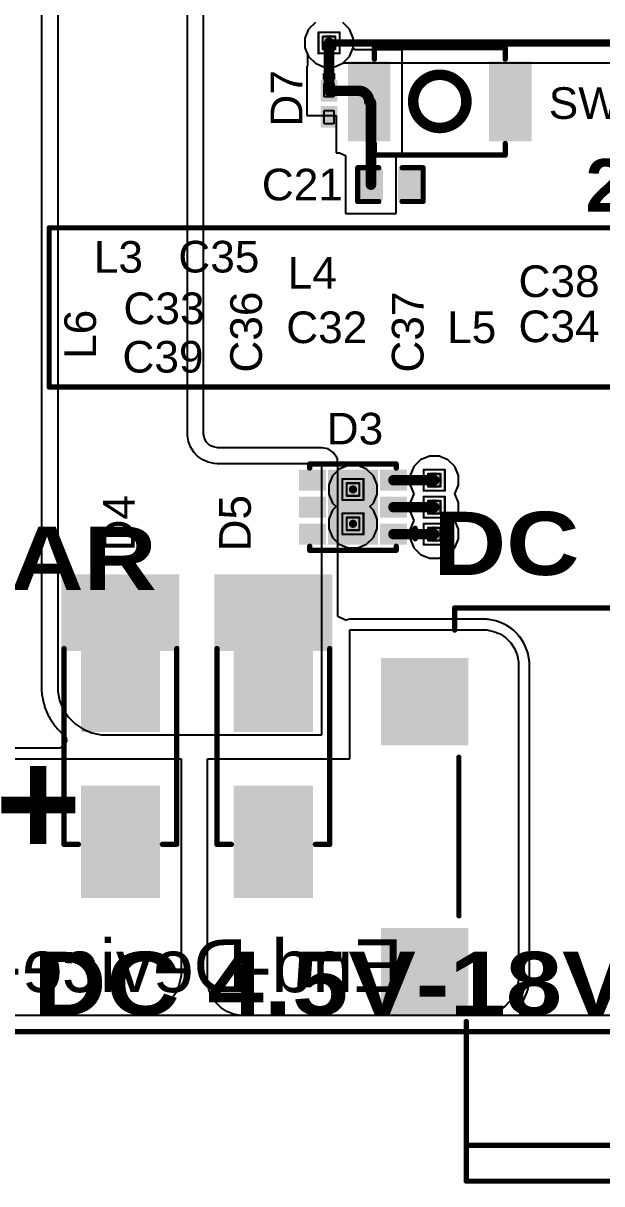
# Model space of a CAD drawing. Header units: inches. Extents: x -12 to 5357, y -8 to 5291.
# Drawn here: x 16.01 to 29.94, y -7.67 to 20.3 of the extents above; entities that cross this region are included whole.
import ezdxf

# ---------------------------------------------------------------- set-up
doc = ezdxf.new("R2010")
doc.units = ezdxf.units.IN
for name, color, linetype in [('Board Outline', 216, 'Continuous'), ('Bottom Layer', 5, 'Continuous'), ('Bottom Overlay', 54, 'Continuous'), ('Bottom Solder', 6, 'Continuous'), ('Drill Drawing', 1, 'Continuous'), ('Ground', 16, 'Continuous'), ('Pad Holes', 156, 'Continuous'), ('Power', 76, 'Continuous'), ('Top Layer', 1, 'Continuous'), ('Top Overlay', 2, 'Continuous'), ('Top Paste', 8, 'Continuous'), ('Top Solder', 216, 'Continuous'), ('Via Holes', 16, 'Continuous')]:
    doc.layers.add(name, color=color, linetype=linetype)
doc.styles.add('Arial', font='', dxfattribs={"height": 0.2})
doc.styles.add('Arial Black_Bold', font='', dxfattribs={"height": 0.2})
doc.styles.add('Arial_Bold', font='', dxfattribs={"height": 0.2})
doc.styles.get('Arial').set_extended_font_data('Arial')
doc.styles.get('Arial Black_Bold').set_extended_font_data('Arial Black', bold=True)
doc.styles.get('Arial_Bold').set_extended_font_data('Arial', bold=True)

# ---------------------------------------------------------------- blocks, each defined once
blk = doc.blocks.new('WSON_6_2_2__9')
at = {"layer": 'Top Layer'}
for points in [[(-1.2, 0.8), (-0.75, 0.8), (-0.75, 0.5), (-1.2, 0.5)], [(-0.5, 0.8), (0.5, 0.8), (0.5, -0.8), (-0.5, -0.8)], [(0.75, 0.8), (1.2, 0.8), (1.2, 0.5), (0.75, 0.5)], [(-1.2, 0.15), (-0.75, 0.15), (-0.75, -0.15), (-1.2, -0.15)], [(0.75, 0.15), (1.2, 0.15), (1.2, -0.15), (0.75, -0.15)], [(-1.2, -0.5), (-0.75, -0.5), (-0.75, -0.8), (-1.2, -0.8)], [(0.75, -0.5), (1.2, -0.5), (1.2, -0.8), (0.75, -0.8)]]:
    blk.add_hatch(color=1, dxfattribs=at).paths.add_polyline_path(points)
at = {"layer": 'Top Paste'}
for points in [[(-1.2, 0.8), (-0.75, 0.8), (-0.75, 0.5), (-1.2, 0.5)], [(-0.5, 0.8), (0.5, 0.8), (0.5, -0.8), (-0.5, -0.8)], [(0.75, 0.8), (1.2, 0.8), (1.2, 0.5), (0.75, 0.5)], [(-1.2, 0.15), (-0.75, 0.15), (-0.75, -0.15), (-1.2, -0.15)], [(0.75, 0.15), (1.2, 0.15), (1.2, -0.15), (0.75, -0.15)], [(-1.2, -0.5), (-0.75, -0.5), (-0.75, -0.8), (-1.2, -0.8)], [(0.75, -0.5), (1.2, -0.5), (1.2, -0.8), (0.75, -0.8)]]:
    blk.add_hatch(color=8, dxfattribs=at).paths.add_polyline_path(points)
at = {"layer": 'Top Solder'}
for points in [[(-1.302, 0.902), (-0.648, 0.902), (-0.648, 0.398), (-1.302, 0.398)], [(-0.602, 0.902), (0.602, 0.902), (0.602, -0.902), (-0.602, -0.902)], [(0.648, 0.902), (1.302, 0.902), (1.302, 0.398), (0.648, 0.398)], [(-1.302, 0.252), (-0.648, 0.252), (-0.648, -0.252), (-1.302, -0.252)], [(0.648, 0.252), (1.302, 0.252), (1.302, -0.252), (0.648, -0.252)], [(-1.302, -0.398), (-0.648, -0.398), (-0.648, -0.902), (-1.302, -0.902)], [(0.648, -0.398), (1.302, -0.398), (1.302, -0.902), (0.648, -0.902)]]:
    blk.add_hatch(color=216, dxfattribs=at).paths.add_polyline_path(points)
at = {"layer": 'Top Overlay', "const_width": 0.127}
for points in [[(1.041, 1.041), (-1.041, 1.041)], [(-1.041, 1.041), (-1.041, 0.941)], [(1.041, 1.041), (1.041, 0.941)], [(-1.499, 0.762), (-1.499, 0.508)], [(-1.372, 0.635), (-1.499, 0.762)], [(-1.372, 0.635), (-1.499, 0.508)], [(-1.041, -0.941), (-1.041, -1.041)], [(1.041, -1.041), (-1.041, -1.041)], [(1.041, -0.941), (1.041, -1.041)]]:
    blk.add_lwpolyline(points, dxfattribs=at)
at = {"layer": 'Top Overlay', "const_width": 0.0635}
for points in [[(-1.073, 1.041, 1), (-1.01, 1.041, 1)], [(-1.073, 1.041, 1), (-1.01, 1.041, 1)], [(-1.073, 0.941, 1), (-1.01, 0.941, 1)], [(1.01, 1.041, 1), (1.073, 1.041, 1)], [(1.01, 1.041, 1), (1.073, 1.041, 1)], [(1.01, 0.941, 1), (1.073, 0.941, 1)], [(-1.53, 0.762, 1), (-1.467, 0.762, 1)], [(-1.53, 0.762, 1), (-1.467, 0.762, 1)], [(-1.53, 0.508, 1), (-1.467, 0.508, 1)], [(-1.53, 0.508, 1), (-1.467, 0.508, 1)], [(-1.403, 0.635, 1), (-1.34, 0.635, 1)], [(-1.403, 0.635, 1), (-1.34, 0.635, 1)], [(-1.073, -0.941, 1), (-1.01, -0.941, 1)], [(-1.073, -1.041, 1), (-1.01, -1.041, 1)], [(-1.073, -1.041, 1), (-1.01, -1.041, 1)], [(1.01, -0.941, 1), (1.073, -0.941, 1)], [(1.01, -1.041, 1), (1.073, -1.041, 1)], [(1.01, -1.041, 1), (1.073, -1.041, 1)]]:
    blk.add_lwpolyline(points, format="xyb", close=True, dxfattribs=at)
blk = doc.blocks.new('B3U_1000P_23')
at = {"layer": 'Top Layer'}
for points in [[(-2.11, 0.86), (-1.29, 0.86), (-1.29, -0.86), (-2.11, -0.86)], [(1.29, 0.86), (2.11, 0.86), (2.11, -0.86), (1.29, -0.86)]]:
    blk.add_hatch(color=1, dxfattribs=at).paths.add_polyline_path(points)
at = {"layer": 'Top Paste'}
for points in [[(-2.11, 0.86), (-1.29, 0.86), (-1.29, -0.86), (-2.11, -0.86)], [(1.29, 0.86), (2.11, 0.86), (2.11, -0.86), (1.29, -0.86)]]:
    blk.add_hatch(color=8, dxfattribs=at).paths.add_polyline_path(points)
at = {"layer": 'Top Solder'}
for points in [[(-2.212, 0.962), (-1.188, 0.962), (-1.188, -0.962), (-2.212, -0.962)], [(1.188, 0.962), (2.212, 0.962), (2.212, -0.962), (1.188, -0.962)]]:
    blk.add_hatch(color=216, dxfattribs=at).paths.add_polyline_path(points)
at = {"layer": 'Top Overlay', "const_width": 0.127}
for points in [[(-1.575, 1.295), (1.575, 1.295)], [(-1.575, 1.016), (-1.575, 1.295)], [(1.575, 1.016), (1.575, 1.295)], [(-1.575, -1.295), (-1.575, -1.016)], [(1.575, -1.295), (1.575, -1.016)], [(-1.575, -1.295), (1.575, -1.295)]]:
    blk.add_lwpolyline(points, dxfattribs=at)
at = {"layer": 'Top Overlay'}
for points, const_width in [([(-1.607, 1.295, 1), (-1.543, 1.295, 1)], 0.0635), ([(-1.607, 1.295, 1), (-1.543, 1.295, 1)], 0.0635), ([(1.543, 1.295, 1), (1.607, 1.295, 1)], 0.0635), ([(1.543, 1.295, 1), (1.607, 1.295, 1)], 0.0635), ([(-1.607, 1.016, 1), (-1.543, 1.016, 1)], 0.0635), ([(1.543, 1.016, 1), (1.607, 1.016, 1)], 0.0635), ([(0.641, 0, 1), (-0.641, 0, 1)], 0.254), ([(-0.705, 0, 1), (-0.578, 0, 1)], 0.127), ([(0.578, 0, 1), (0.705, 0, 1)], 0.127), ([(-1.607, -1.016, 1), (-1.543, -1.016, 1)], 0.0635), ([(1.543, -1.016, 1), (1.607, -1.016, 1)], 0.0635), ([(-1.607, -1.295, 1), (-1.543, -1.295, 1)], 0.0635), ([(-1.607, -1.295, 1), (-1.543, -1.295, 1)], 0.0635), ([(1.543, -1.295, 1), (1.607, -1.295, 1)], 0.0635), ([(1.543, -1.295, 1), (1.607, -1.295, 1)], 0.0635)]:
    blk.add_lwpolyline(points, format="xyb", close=True, dxfattribs=dict(at, const_width=const_width))
blk = doc.blocks.new('DC_050_B200_71')
at = {"layer": 'Bottom Solder'}
h = blk.add_hatch(color=6, dxfattribs=at)
edge = h.paths.add_edge_path()
edge.add_arc((-3.25, 0), 0.05, 0, 360)
h = blk.add_hatch(color=6, dxfattribs=at)
edge = h.paths.add_edge_path()
edge.add_arc((1.25, 0), 0.05, 0, 360)
at = {"layer": 'Pad Holes'}
h = blk.add_hatch(color=7, dxfattribs=at)
edge = h.paths.add_edge_path()
edge.add_arc((1.25, 0), 0.9, 0, 360)
h = blk.add_hatch(color=7, dxfattribs=at)
edge = h.paths.add_edge_path()
edge.add_arc((-3.25, 0), 0.8, 0, 360)
at = {"layer": 'Top Layer'}
for points in [[(-4.25, 6.5), (-2.25, 6.5), (-2.25, 4.5), (-4.25, 4.5)], [(2.25, 6.5), (4.25, 6.5), (4.25, 4.5), (2.25, 4.5)], [(-4.25, -4.5), (-2.25, -4.5), (-2.25, -6.5), (-4.25, -6.5)], [(1.95, -4.5), (3.95, -4.5), (3.95, -6.5), (1.95, -6.5)]]:
    blk.add_hatch(color=1, dxfattribs=at).paths.add_polyline_path(points)
at = {"layer": 'Top Paste'}
for points in [[(-4.25, 6.5), (-2.25, 6.5), (-2.25, 4.5), (-4.25, 4.5)], [(2.25, 6.5), (4.25, 6.5), (4.25, 4.5), (2.25, 4.5)], [(-4.25, -4.5), (-2.25, -4.5), (-2.25, -6.5), (-4.25, -6.5)], [(1.95, -4.5), (3.95, -4.5), (3.95, -6.5), (1.95, -6.5)]]:
    blk.add_hatch(color=8, dxfattribs=at).paths.add_polyline_path(points)
at = {"layer": 'Top Solder'}
for points in [[(-4.3, 6.55), (-2.2, 6.55), (-2.2, 4.45), (-4.3, 4.45)], [(2.2, 6.55), (4.3, 6.55), (4.3, 4.45), (2.2, 4.45)], [(-4.3, -4.45), (-2.2, -4.45), (-2.2, -6.55), (-4.3, -6.55)], [(1.9, -4.45), (4, -4.45), (4, -6.55), (1.9, -6.55)]]:
    blk.add_hatch(color=216, dxfattribs=at).paths.add_polyline_path(points)
h = blk.add_hatch(color=216, dxfattribs=at)
edge = h.paths.add_edge_path()
edge.add_arc((-3.25, 0), 0.05, 0, 360)
h = blk.add_hatch(color=216, dxfattribs=at)
edge = h.paths.add_edge_path()
edge.add_arc((1.25, 0), 0.05, 0, 360)
at = {"layer": 'Top Overlay', "const_width": 0.127}
for points in [[(4.975, 4.778), (5.509, 4.778)], [(5.509, 4.778), (5.509, -0.835)], [(-8.303, 4.5), (-4.456, 4.5)], [(-8.303, 4.5), (-8.303, -4.5)], [(-7.442, 4.496), (-7.442, -4.496)], [(-1.909, 4.678), (0, 4.678)], [(0, 4.678), (1.909, 4.678)], [(6.455, -0.835), (5.509, -0.835)], [(6.455, -0.835), (6.455, -4.5)], [(-8.303, -4.5), (-4.456, -4.5)], [(-1.909, -4.5), (0, -4.5)], [(1.909, -4.5), (0, -4.5)], [(4.931, -4.5), (6.455, -4.5)]]:
    blk.add_lwpolyline(points, dxfattribs=at)
at = {"layer": 'Top Overlay', "const_width": 0.0635}
for points in [[(4.944, 4.778, 1), (5.007, 4.778, 1)], [(5.477, 4.778, 1), (5.541, 4.778, 1)], [(5.477, 4.778, 1), (5.541, 4.778, 1)], [(-8.335, 4.5, 1), (-8.272, 4.5, 1)], [(-8.335, 4.5, 1), (-8.272, 4.5, 1)], [(-7.474, 4.496, 1), (-7.41, 4.496, 1)], [(-4.488, 4.5, 1), (-4.424, 4.5, 1)], [(-1.941, 4.678, 1), (-1.877, 4.678, 1)], [(-0.032, 4.678, 1), (0.032, 4.678, 1)], [(-0.032, 4.678, 1), (0.032, 4.678, 1)], [(1.877, 4.678, 1), (1.941, 4.678, 1)], [(5.477, -0.835, 1), (5.541, -0.835, 1)], [(5.477, -0.835, 1), (5.541, -0.835, 1)], [(6.423, -0.835, 1), (6.486, -0.835, 1)], [(6.423, -0.835, 1), (6.486, -0.835, 1)], [(-8.335, -4.5, 1), (-8.272, -4.5, 1)], [(-8.335, -4.5, 1), (-8.272, -4.5, 1)], [(-7.474, -4.496, 1), (-7.41, -4.496, 1)], [(-4.488, -4.5, 1), (-4.424, -4.5, 1)], [(-1.941, -4.5, 1), (-1.877, -4.5, 1)], [(-0.032, -4.5, 1), (0.032, -4.5, 1)], [(-0.032, -4.5, 1), (0.032, -4.5, 1)], [(1.877, -4.5, 1), (1.941, -4.5, 1)], [(4.899, -4.5, 1), (4.962, -4.5, 1)], [(6.423, -4.5, 1), (6.486, -4.5, 1)], [(6.423, -4.5, 1), (6.486, -4.5, 1)]]:
    blk.add_lwpolyline(points, format="xyb", close=True, dxfattribs=at)
blk = doc.blocks.new('D_____0201_77')
at = {"layer": 'Top Layer'}
for points in [[(-0.525, 0.15), (-0.1, 0.15), (-0.1, -0.15), (-0.525, -0.15)], [(0.1, 0.15), (0.525, 0.15), (0.525, -0.15), (0.1, -0.15)]]:
    blk.add_hatch(color=1, dxfattribs=at).paths.add_polyline_path(points)
at = {"layer": 'Top Overlay'}
blk.add_hatch(color=2, dxfattribs=at).paths.add_polyline_path([(-0.737, -0.15), (-0.585, -0.15), (-0.585, 0.15), (-0.737, 0.15)])
at = {"layer": 'Top Solder'}
for points in [[(-0.575, 0.2), (-0.05, 0.2), (-0.05, -0.2), (-0.575, -0.2)], [(0.05, 0.2), (0.575, 0.2), (0.575, -0.2), (0.05, -0.2)]]:
    blk.add_hatch(color=216, dxfattribs=at).paths.add_polyline_path(points)
at = {"layer": 'Top Paste'}
for p, q in [((-0.485, -0.113), (-0.485, 0.112)), ((-0.485, 0.112), (-0.165, 0.112)), ((-0.165, 0.112), (-0.165, -0.113)), ((0.165, -0.113), (0.165, 0.112)), ((0.165, 0.112), (0.485, 0.112)), ((0.485, 0.112), (0.485, -0.113)), ((-0.165, -0.113), (-0.485, -0.113)), ((0.485, -0.113), (0.165, -0.113))]:
    blk.add_line(p, q, dxfattribs=at)
blk = doc.blocks.new('SMA_79')
at = {"layer": 'Top Layer'}
for points in [[(-3.25, 0.85), (-0.75, 0.85), (-0.75, -0.85), (-3.25, -0.85)], [(0.75, 0.85), (3.25, 0.85), (3.25, -0.85), (0.75, -0.85)]]:
    blk.add_hatch(color=1, dxfattribs=at).paths.add_polyline_path(points)
at = {"layer": 'Top Overlay'}
for points in [[(-4.445, -1.422), (-3.278, -1.422), (-3.278, 1.422), (-4.445, 1.422)], [(-3.3, 0.924), (-2.596, 0.924), (-2.596, 1.422), (-3.3, 1.422)], [(-3.3, -1.422), (-2.596, -1.422), (-2.596, -0.924), (-3.3, -0.924)]]:
    blk.add_hatch(color=2, dxfattribs=at).paths.add_polyline_path(points)
at = {"layer": 'Top Paste'}
for points in [[(-3.25, 0.85), (-0.75, 0.85), (-0.75, -0.85), (-3.25, -0.85)], [(0.75, 0.85), (3.25, 0.85), (3.25, -0.85), (0.75, -0.85)]]:
    blk.add_hatch(color=8, dxfattribs=at).paths.add_polyline_path(points)
at = {"layer": 'Top Solder'}
for points in [[(-3.352, 0.952), (-0.648, 0.952), (-0.648, -0.952), (-3.352, -0.952)], [(0.648, 0.952), (3.352, 0.952), (3.352, -0.952), (0.648, -0.952)]]:
    blk.add_hatch(color=216, dxfattribs=at).paths.add_polyline_path(points)
at = {"layer": 'Top Overlay', "const_width": 0.127}
for points in [[(2.061, 1.358), (-2.658, 1.358)], [(2.061, 1.012), (2.061, 1.358)], [(2.061, -1.358), (2.061, -1.012)], [(2.061, -1.358), (-2.658, -1.358)]]:
    blk.add_lwpolyline(points, dxfattribs=at)
at = {"layer": 'Top Overlay', "const_width": 0.0635}
for points in [[(-2.69, 1.358, 1), (-2.626, 1.358, 1)], [(2.029, 1.358, 1), (2.093, 1.358, 1)], [(2.029, 1.358, 1), (2.093, 1.358, 1)], [(2.029, 1.012, 1), (2.093, 1.012, 1)], [(2.029, -1.012, 1), (2.093, -1.012, 1)], [(-2.69, -1.358, 1), (-2.626, -1.358, 1)], [(2.029, -1.358, 1), (2.093, -1.358, 1)], [(2.029, -1.358, 1), (2.093, -1.358, 1)]]:
    blk.add_lwpolyline(points, format="xyb", close=True, dxfattribs=at)
blk = doc.blocks.new('SMA_80')
at = {"layer": 'Top Layer'}
for points in [[(-3.25, 0.85), (-0.75, 0.85), (-0.75, -0.85), (-3.25, -0.85)], [(0.75, 0.85), (3.25, 0.85), (3.25, -0.85), (0.75, -0.85)]]:
    blk.add_hatch(color=1, dxfattribs=at).paths.add_polyline_path(points)
at = {"layer": 'Top Overlay'}
for points in [[(-4.445, -1.422), (-3.278, -1.422), (-3.278, 1.422), (-4.445, 1.422)], [(-3.3, 0.924), (-2.596, 0.924), (-2.596, 1.422), (-3.3, 1.422)], [(-3.3, -1.422), (-2.596, -1.422), (-2.596, -0.924), (-3.3, -0.924)]]:
    blk.add_hatch(color=2, dxfattribs=at).paths.add_polyline_path(points)
at = {"layer": 'Top Paste'}
for points in [[(-3.25, 0.85), (-0.75, 0.85), (-0.75, -0.85), (-3.25, -0.85)], [(0.75, 0.85), (3.25, 0.85), (3.25, -0.85), (0.75, -0.85)]]:
    blk.add_hatch(color=8, dxfattribs=at).paths.add_polyline_path(points)
at = {"layer": 'Top Solder'}
for points in [[(-3.352, 0.952), (-0.648, 0.952), (-0.648, -0.952), (-3.352, -0.952)], [(0.648, 0.952), (3.352, 0.952), (3.352, -0.952), (0.648, -0.952)]]:
    blk.add_hatch(color=216, dxfattribs=at).paths.add_polyline_path(points)
at = {"layer": 'Top Overlay', "const_width": 0.127}
for points in [[(2.061, 1.358), (-2.658, 1.358)], [(2.061, 1.012), (2.061, 1.358)], [(2.061, -1.358), (2.061, -1.012)], [(2.061, -1.358), (-2.658, -1.358)]]:
    blk.add_lwpolyline(points, dxfattribs=at)
at = {"layer": 'Top Overlay', "const_width": 0.0635}
for points in [[(-2.69, 1.358, 1), (-2.626, 1.358, 1)], [(2.029, 1.358, 1), (2.093, 1.358, 1)], [(2.029, 1.358, 1), (2.093, 1.358, 1)], [(2.029, 1.012, 1), (2.093, 1.012, 1)], [(2.029, -1.012, 1), (2.093, -1.012, 1)], [(-2.69, -1.358, 1), (-2.626, -1.358, 1)], [(2.029, -1.358, 1), (2.093, -1.358, 1)], [(2.029, -1.358, 1), (2.093, -1.358, 1)]]:
    blk.add_lwpolyline(points, format="xyb", close=True, dxfattribs=at)
blk = doc.blocks.new('C___0402_107')
at = {"layer": 'Top Layer'}
for points in [[(-0.699, -0.317), (-0.699, 0.318), (-0.241, 0.318), (-0.241, -0.317)], [(0.241, -0.317), (0.241, 0.318), (0.698, 0.318), (0.698, -0.317)]]:
    blk.add_hatch(color=1, dxfattribs=at).paths.add_polyline_path(points)
at = {"layer": 'Top Paste'}
for points in [[(-0.699, -0.317), (-0.699, 0.318), (-0.241, 0.318), (-0.241, -0.317)], [(0.241, -0.317), (0.241, 0.318), (0.698, 0.318), (0.698, -0.317)]]:
    blk.add_hatch(color=8, dxfattribs=at).paths.add_polyline_path(points)
at = {"layer": 'Top Solder'}
for points in [[(-0.759, -0.377), (-0.759, 0.378), (-0.181, 0.378), (-0.181, -0.377)], [(0.181, -0.377), (0.181, 0.378), (0.758, 0.378), (0.758, -0.377)]]:
    blk.add_hatch(color=216, dxfattribs=at).paths.add_polyline_path(points)
at = {"layer": 'Top Overlay', "const_width": 0.127}
for points in [[(-0.279, 0.406), (-0.787, 0.406)], [(-0.787, -0.406), (-0.787, 0.406)], [(0.787, 0.406), (0.279, 0.406)], [(0.787, 0.406), (0.787, -0.406)], [(-0.279, -0.406), (-0.787, -0.406)], [(0.787, -0.406), (0.279, -0.406)]]:
    blk.add_lwpolyline(points, dxfattribs=at)
at = {"layer": 'Top Overlay', "const_width": 0.0635}
for points in [[(-0.819, 0.406, 1), (-0.756, 0.406, 1)], [(-0.819, 0.406, 1), (-0.756, 0.406, 1)], [(-0.311, 0.406, 1), (-0.248, 0.406, 1)], [(0.248, 0.406, 1), (0.311, 0.406, 1)], [(0.756, 0.406, 1), (0.819, 0.406, 1)], [(0.756, 0.406, 1), (0.819, 0.406, 1)], [(-0.819, -0.406, 1), (-0.756, -0.406, 1)], [(-0.819, -0.406, 1), (-0.756, -0.406, 1)], [(-0.311, -0.406, 1), (-0.248, -0.406, 1)], [(0.248, -0.406, 1), (0.311, -0.406, 1)], [(0.756, -0.406, 1), (0.819, -0.406, 1)], [(0.756, -0.406, 1), (0.819, -0.406, 1)]]:
    blk.add_lwpolyline(points, format="xyb", close=True, dxfattribs=at)

msp = doc.modelspace()

# ---------------------------------------------------------------- hatches: boundary and pattern name
at = {"layer": 'Bottom Layer'}
h = msp.add_hatch(color=5, dxfattribs=at)
edge = h.paths.add_edge_path()
edge.add_arc((23.375, 19.823), 0.2, 0, 360)
h = msp.add_hatch(color=5, dxfattribs=at)
edge = h.paths.add_edge_path()
edge.add_arc((23.952, 9.063), 0.2, 0, 360)
h = msp.add_hatch(color=5, dxfattribs=at)
edge = h.paths.add_edge_path()
edge.add_arc((25.908, 9.286), 0.2, 0, 360)
h = msp.add_hatch(color=5, dxfattribs=at)
edge = h.paths.add_edge_path()
edge.add_arc((25.908, 8.636), 0.2, 0, 360)
h = msp.add_hatch(color=5, dxfattribs=at)
edge = h.paths.add_edge_path()
edge.add_arc((23.952, 8.235), 0.2, 0, 360)
h = msp.add_hatch(color=5, dxfattribs=at)
edge = h.paths.add_edge_path()
edge.add_arc((25.908, 7.986), 0.2, 0, 360)
at = {"layer": 'Ground'}
h = msp.add_hatch(color=16, dxfattribs=at)
edge = h.paths.add_edge_path()
edge.add_arc((23.375, 19.823), 0.2, 0, 360)
h = msp.add_hatch(color=16, dxfattribs=at)
edge = h.paths.add_edge_path()
edge.add_arc((23.952, 9.063), 0.2, 0, 360)
h = msp.add_hatch(color=16, dxfattribs=at)
edge = h.paths.add_edge_path()
edge.add_arc((25.908, 9.286), 0.2, 0, 360)
h = msp.add_hatch(color=16, dxfattribs=at)
edge = h.paths.add_edge_path()
edge.add_arc((25.908, 8.636), 0.2, 0, 360)
h = msp.add_hatch(color=16, dxfattribs=at)
edge = h.paths.add_edge_path()
edge.add_arc((23.952, 8.235), 0.2, 0, 360)
h = msp.add_hatch(color=16, dxfattribs=at)
edge = h.paths.add_edge_path()
edge.add_arc((25.908, 7.986), 0.2, 0, 360)
at = {"layer": 'Power'}
h = msp.add_hatch(color=76, dxfattribs=at)
edge = h.paths.add_edge_path()
edge.add_arc((23.375, 19.823), 0.2, 0, 360)
h = msp.add_hatch(color=76, dxfattribs=at)
edge = h.paths.add_edge_path()
edge.add_arc((23.952, 9.063), 0.2, 0, 360)
h = msp.add_hatch(color=76, dxfattribs=at)
edge = h.paths.add_edge_path()
edge.add_arc((25.908, 9.286), 0.2, 0, 360)
h = msp.add_hatch(color=76, dxfattribs=at)
edge = h.paths.add_edge_path()
edge.add_arc((25.908, 8.636), 0.2, 0, 360)
h = msp.add_hatch(color=76, dxfattribs=at)
edge = h.paths.add_edge_path()
edge.add_arc((23.952, 8.235), 0.2, 0, 360)
h = msp.add_hatch(color=76, dxfattribs=at)
edge = h.paths.add_edge_path()
edge.add_arc((25.908, 7.986), 0.2, 0, 360)
at = {"layer": 'Top Layer'}
h = msp.add_hatch(color=1, dxfattribs=at)
edge = h.paths.add_edge_path()
edge.add_arc((23.375, 19.823), 0.2, 0, 360)
h = msp.add_hatch(color=1, dxfattribs=at)
edge = h.paths.add_edge_path()
edge.add_arc((23.952, 9.063), 0.2, 0, 360)
h = msp.add_hatch(color=1, dxfattribs=at)
edge = h.paths.add_edge_path()
edge.add_arc((25.908, 9.286), 0.2, 0, 360)
h = msp.add_hatch(color=1, dxfattribs=at)
edge = h.paths.add_edge_path()
edge.add_arc((25.908, 8.636), 0.2, 0, 360)
h = msp.add_hatch(color=1, dxfattribs=at)
edge = h.paths.add_edge_path()
edge.add_arc((23.952, 8.235), 0.2, 0, 360)
h = msp.add_hatch(color=1, dxfattribs=at)
edge = h.paths.add_edge_path()
edge.add_arc((25.908, 7.986), 0.2, 0, 360)
at = {"layer": 'Via Holes'}
h = msp.add_hatch(color=7, dxfattribs=at)
edge = h.paths.add_edge_path()
edge.add_arc((23.375, 19.823), 0.1, 0, 360)
h = msp.add_hatch(color=7, dxfattribs=at)
edge = h.paths.add_edge_path()
edge.add_arc((25.908, 9.286), 0.1, 0, 360)
h = msp.add_hatch(color=7, dxfattribs=at)
edge = h.paths.add_edge_path()
edge.add_arc((23.952, 9.063), 0.1, 0, 360)
h = msp.add_hatch(color=7, dxfattribs=at)
edge = h.paths.add_edge_path()
edge.add_arc((25.908, 8.636), 0.1, 0, 360)
h = msp.add_hatch(color=7, dxfattribs=at)
edge = h.paths.add_edge_path()
edge.add_arc((23.952, 8.235), 0.1, 0, 360)
h = msp.add_hatch(color=7, dxfattribs=at)
edge = h.paths.add_edge_path()
edge.add_arc((25.908, 7.986), 0.1, 0, 360)

# ---------------------------------------------------------------- linework, layer by layer
at = {"layer": 'Board Outline', "const_width": 0.127}
msp.add_lwpolyline([(-1.46, -4), (43.46, -4)], dxfattribs=at)
at = {"layer": 'Bottom Layer'}
for p, q in [((22.882, 20.152), (22.794, 19.939)), ((23.046, 20.316), (22.882, 20.152)), ((22.794, 19.939), (22.794, 19.708)), ((22.794, 19.708), (22.882, 19.494)), ((22.882, 19.494), (23.046, 19.331)), ((23.046, 19.331), (23.259, 19.242)), ((23.491, 19.242), (23.704, 19.331)), ((23.704, 19.331), (23.718, 19.344)), ((23.718, 19.344), (31.49, 19.344)), ((23.259, 19.242), (23.491, 19.242)), ((30.552, -3.611), (-1.672, -3.611))]:
    msp.add_line(p, q, dxfattribs=at)
at = {"layer": 'Bottom Layer', "const_width": 0.178}
msp.add_lwpolyline([(23.375, 19.823), (31.49, 19.823)], dxfattribs=at)
at = {"layer": 'Bottom Layer', "const_width": 0.0889}
msp.add_lwpolyline([(23.331, 19.823, 1), (23.419, 19.823, 1)], format="xyb", close=True, dxfattribs=at)
at = {"layer": 'Drill Drawing', "const_width": 0.0508}
for points in [[(23.121, 20.077), (23.629, 20.077)], [(23.121, 19.569), (23.121, 20.077)], [(23.223, 19.976), (23.527, 19.976)], [(23.223, 19.671), (23.223, 19.976)], [(23.527, 19.671), (23.527, 19.976)], [(23.629, 19.569), (23.629, 20.077)], [(23.121, 19.569), (23.629, 19.569)], [(23.223, 19.671), (23.527, 19.671)], [(25.654, 9.54), (26.162, 9.54)], [(25.654, 9.032), (25.654, 9.54)], [(26.162, 9.032), (26.162, 9.54)], [(23.698, 9.317), (24.206, 9.317)], [(23.698, 8.809), (23.698, 9.317)], [(23.8, 9.215), (24.105, 9.215)], [(23.8, 8.91), (23.8, 9.215)], [(24.105, 8.91), (24.105, 9.215)], [(24.206, 8.809), (24.206, 9.317)], [(25.756, 9.438), (26.06, 9.438)], [(25.756, 9.134), (25.756, 9.438)], [(26.06, 9.134), (26.06, 9.438)], [(25.654, 9.032), (26.162, 9.032)], [(25.756, 9.134), (26.06, 9.134)], [(23.698, 8.809), (24.206, 8.809)], [(23.8, 8.91), (24.105, 8.91)], [(25.654, 8.89), (26.162, 8.89)], [(25.654, 8.382), (25.654, 8.89)], [(25.756, 8.788), (26.06, 8.788)], [(25.756, 8.484), (25.756, 8.788)], [(26.06, 8.484), (26.06, 8.788)], [(26.162, 8.382), (26.162, 8.89)], [(23.698, 8.489), (24.206, 8.489)], [(23.698, 7.981), (23.698, 8.489)], [(23.8, 8.387), (24.105, 8.387)], [(23.8, 8.082), (23.8, 8.387)], [(24.105, 8.082), (24.105, 8.387)], [(24.206, 7.981), (24.206, 8.489)], [(25.654, 8.382), (26.162, 8.382)], [(25.756, 8.484), (26.06, 8.484)], [(25.654, 8.24), (26.162, 8.24)], [(25.654, 7.732), (25.654, 8.24)], [(25.756, 8.138), (26.06, 8.138)], [(25.756, 7.834), (25.756, 8.138)], [(26.06, 7.834), (26.06, 8.138)], [(26.162, 7.732), (26.162, 8.24)], [(23.698, 7.981), (24.206, 7.981)], [(23.8, 8.082), (24.105, 8.082)], [(25.756, 7.834), (26.06, 7.834)], [(25.654, 7.732), (26.162, 7.732)]]:
    msp.add_lwpolyline(points, dxfattribs=at)
at = {"layer": 'Drill Drawing', "const_width": 0.0254}
for points in [[(23.108, 20.077, 1), (23.134, 20.077, 1)], [(23.108, 20.077, 1), (23.134, 20.077, 1)], [(23.21, 19.976, 1), (23.235, 19.976, 1)], [(23.21, 19.976, 1), (23.235, 19.976, 1)], [(23.515, 19.976, 1), (23.54, 19.976, 1)], [(23.515, 19.976, 1), (23.54, 19.976, 1)], [(23.616, 20.077, 1), (23.642, 20.077, 1)], [(23.616, 20.077, 1), (23.642, 20.077, 1)], [(23.108, 19.569, 1), (23.134, 19.569, 1)], [(23.108, 19.569, 1), (23.134, 19.569, 1)], [(23.21, 19.671, 1), (23.235, 19.671, 1)], [(23.21, 19.671, 1), (23.235, 19.671, 1)], [(23.515, 19.671, 1), (23.54, 19.671, 1)], [(23.515, 19.671, 1), (23.54, 19.671, 1)], [(23.616, 19.569, 1), (23.642, 19.569, 1)], [(23.616, 19.569, 1), (23.642, 19.569, 1)], [(25.641, 9.54, 1), (25.667, 9.54, 1)], [(25.641, 9.54, 1), (25.667, 9.54, 1)], [(26.149, 9.54, 1), (26.175, 9.54, 1)], [(26.149, 9.54, 1), (26.175, 9.54, 1)], [(23.686, 9.317, 1), (23.711, 9.317, 1)], [(23.686, 9.317, 1), (23.711, 9.317, 1)], [(23.787, 9.215, 1), (23.812, 9.215, 1)], [(23.787, 9.215, 1), (23.812, 9.215, 1)], [(24.092, 9.215, 1), (24.117, 9.215, 1)], [(24.092, 9.215, 1), (24.117, 9.215, 1)], [(24.194, 9.317, 1), (24.219, 9.317, 1)], [(24.194, 9.317, 1), (24.219, 9.317, 1)], [(25.743, 9.438, 1), (25.768, 9.438, 1)], [(25.743, 9.438, 1), (25.768, 9.438, 1)], [(26.048, 9.438, 1), (26.073, 9.438, 1)], [(26.048, 9.438, 1), (26.073, 9.438, 1)], [(25.641, 9.032, 1), (25.667, 9.032, 1)], [(25.641, 9.032, 1), (25.667, 9.032, 1)], [(25.743, 9.134, 1), (25.768, 9.134, 1)], [(25.743, 9.134, 1), (25.768, 9.134, 1)], [(26.048, 9.134, 1), (26.073, 9.134, 1)], [(26.048, 9.134, 1), (26.073, 9.134, 1)], [(26.149, 9.032, 1), (26.175, 9.032, 1)], [(26.149, 9.032, 1), (26.175, 9.032, 1)], [(23.686, 8.809, 1), (23.711, 8.809, 1)], [(23.686, 8.809, 1), (23.711, 8.809, 1)], [(23.787, 8.91, 1), (23.812, 8.91, 1)], [(23.787, 8.91, 1), (23.812, 8.91, 1)], [(24.092, 8.91, 1), (24.117, 8.91, 1)], [(24.092, 8.91, 1), (24.117, 8.91, 1)], [(24.194, 8.809, 1), (24.219, 8.809, 1)], [(24.194, 8.809, 1), (24.219, 8.809, 1)], [(25.641, 8.89, 1), (25.667, 8.89, 1)], [(25.641, 8.89, 1), (25.667, 8.89, 1)], [(25.743, 8.788, 1), (25.768, 8.788, 1)], [(25.743, 8.788, 1), (25.768, 8.788, 1)], [(26.048, 8.788, 1), (26.073, 8.788, 1)], [(26.048, 8.788, 1), (26.073, 8.788, 1)], [(26.149, 8.89, 1), (26.175, 8.89, 1)], [(26.149, 8.89, 1), (26.175, 8.89, 1)], [(23.686, 8.489, 1), (23.711, 8.489, 1)], [(23.686, 8.489, 1), (23.711, 8.489, 1)], [(23.787, 8.387, 1), (23.812, 8.387, 1)], [(23.787, 8.387, 1), (23.812, 8.387, 1)], [(24.092, 8.387, 1), (24.117, 8.387, 1)], [(24.092, 8.387, 1), (24.117, 8.387, 1)], [(24.194, 8.489, 1), (24.219, 8.489, 1)], [(24.194, 8.489, 1), (24.219, 8.489, 1)], [(25.641, 8.382, 1), (25.667, 8.382, 1)], [(25.641, 8.382, 1), (25.667, 8.382, 1)], [(25.743, 8.484, 1), (25.768, 8.484, 1)], [(25.743, 8.484, 1), (25.768, 8.484, 1)], [(26.048, 8.484, 1), (26.073, 8.484, 1)], [(26.048, 8.484, 1), (26.073, 8.484, 1)], [(26.149, 8.382, 1), (26.175, 8.382, 1)], [(26.149, 8.382, 1), (26.175, 8.382, 1)], [(25.641, 8.24, 1), (25.667, 8.24, 1)], [(25.641, 8.24, 1), (25.667, 8.24, 1)], [(25.743, 8.138, 1), (25.768, 8.138, 1)], [(25.743, 8.138, 1), (25.768, 8.138, 1)], [(26.048, 8.138, 1), (26.073, 8.138, 1)], [(26.048, 8.138, 1), (26.073, 8.138, 1)], [(26.149, 8.24, 1), (26.175, 8.24, 1)], [(26.149, 8.24, 1), (26.175, 8.24, 1)], [(23.686, 7.981, 1), (23.711, 7.981, 1)], [(23.686, 7.981, 1), (23.711, 7.981, 1)], [(23.787, 8.082, 1), (23.812, 8.082, 1)], [(23.787, 8.082, 1), (23.812, 8.082, 1)], [(24.092, 8.082, 1), (24.117, 8.082, 1)], [(24.092, 8.082, 1), (24.117, 8.082, 1)], [(24.194, 7.981, 1), (24.219, 7.981, 1)], [(24.194, 7.981, 1), (24.219, 7.981, 1)], [(25.743, 7.834, 1), (25.768, 7.834, 1)], [(25.743, 7.834, 1), (25.768, 7.834, 1)], [(26.048, 7.834, 1), (26.073, 7.834, 1)], [(26.048, 7.834, 1), (26.073, 7.834, 1)], [(25.641, 7.732, 1), (25.667, 7.732, 1)], [(25.641, 7.732, 1), (25.667, 7.732, 1)], [(26.149, 7.732, 1), (26.175, 7.732, 1)], [(26.149, 7.732, 1), (26.175, 7.732, 1)]]:
    msp.add_lwpolyline(points, format="xyb", close=True, dxfattribs=at)
at = {"layer": 'Ground'}
for p, q in [((22.882, 20.152), (22.794, 19.939)), ((23.046, 20.316), (22.882, 20.152)), ((23.868, 20.152), (23.704, 20.316)), ((23.956, 19.939), (23.868, 20.152)), ((22.794, 19.939), (22.794, 19.708)), ((23.956, 19.708), (23.956, 19.939)), ((22.794, 19.708), (22.882, 19.494)), ((23.868, 19.494), (23.956, 19.708)), ((22.882, 19.494), (23.046, 19.331)), ((23.046, 19.331), (23.259, 19.242)), ((23.491, 19.242), (23.704, 19.331)), ((23.704, 19.331), (23.868, 19.494)), ((23.259, 19.242), (23.491, 19.242)), ((30.552, -3.611), (-1.672, -3.611))]:
    msp.add_line(p, q, dxfattribs=at)
at = {"layer": 'Power'}
for p, q in [((22.882, 20.152), (22.794, 19.939)), ((23.046, 20.316), (22.882, 20.152)), ((23.868, 20.152), (23.704, 20.316)), ((23.956, 19.939), (23.868, 20.152)), ((22.794, 19.939), (22.794, 19.708)), ((23.956, 19.708), (23.956, 19.939)), ((22.794, 19.708), (22.882, 19.494)), ((23.868, 19.494), (23.956, 19.708)), ((22.882, 19.494), (23.046, 19.331)), ((23.046, 19.331), (23.259, 19.242)), ((23.491, 19.242), (23.704, 19.331)), ((23.704, 19.331), (23.868, 19.494)), ((23.259, 19.242), (23.491, 19.242)), ((25.792, 9.867), (25.579, 9.779)), ((26.024, 9.867), (25.792, 9.867)), ((26.237, 9.779), (26.024, 9.867)), ((23.623, 9.555), (23.46, 9.392)), ((23.837, 9.644), (23.623, 9.555)), ((24.068, 9.644), (23.837, 9.644)), ((24.281, 9.555), (24.068, 9.644)), ((24.445, 9.392), (24.281, 9.555)), ((25.415, 9.615), (25.327, 9.402)), ((25.579, 9.779), (25.415, 9.615)), ((26.401, 9.615), (26.237, 9.779)), ((26.489, 9.402), (26.401, 9.615)), ((23.46, 9.392), (23.371, 9.178)), ((24.533, 9.178), (24.445, 9.392)), ((25.327, 9.402), (25.327, 9.17)), ((26.489, 9.17), (26.489, 9.402)), ((23.371, 9.178), (23.371, 8.947)), ((24.533, 8.947), (24.533, 9.178)), ((25.327, 9.17), (25.414, 8.961)), ((25.414, 8.961), (25.327, 8.752)), ((26.402, 8.961), (26.489, 9.17)), ((26.489, 8.752), (26.402, 8.961)), ((23.371, 8.947), (23.46, 8.733)), ((23.46, 8.733), (23.544, 8.649)), ((24.36, 8.649), (24.445, 8.733)), ((24.445, 8.733), (24.533, 8.947)), ((25.327, 8.752), (25.327, 8.52)), ((26.489, 8.52), (26.489, 8.752)), ((23.46, 8.564), (23.371, 8.35)), ((23.544, 8.649), (23.46, 8.564)), ((24.445, 8.564), (24.36, 8.649)), ((24.533, 8.35), (24.445, 8.564)), ((25.327, 8.52), (25.414, 8.311)), ((26.402, 8.311), (26.489, 8.52)), ((23.371, 8.35), (23.371, 8.119)), ((23.371, 8.119), (23.46, 7.906)), ((24.445, 7.906), (24.533, 8.119)), ((24.533, 8.119), (24.533, 8.35)), ((25.414, 8.311), (25.327, 8.102)), ((26.489, 8.102), (26.402, 8.311)), ((23.46, 7.906), (23.623, 7.742)), ((24.281, 7.742), (24.445, 7.906)), ((25.327, 8.102), (25.327, 7.87)), ((25.327, 7.87), (25.415, 7.657)), ((26.401, 7.657), (26.489, 7.87)), ((26.489, 7.87), (26.489, 8.102)), ((23.623, 7.742), (23.837, 7.654)), ((23.837, 7.654), (24.068, 7.654)), ((24.068, 7.654), (24.281, 7.742)), ((25.415, 7.657), (25.579, 7.493)), ((26.237, 7.493), (26.401, 7.657)), ((25.579, 7.493), (25.792, 7.405)), ((25.792, 7.405), (26.024, 7.405)), ((26.024, 7.405), (26.237, 7.493)), ((30.552, -3.611), (-1.672, -3.611))]:
    msp.add_line(p, q, dxfattribs=at)
at = {"layer": 'Top Layer'}
for p, q in [((19.964, 10.436), (19.964, 29.21)), ((20.353, 10.441), (20.353, 27.073)), ((16.454, 22.162), (16.454, 5.613)), ((16.843, 22.172), (16.843, 5.613)), ((22.882, 20.152), (22.794, 19.939)), ((23.046, 20.316), (22.882, 20.152)), ((23.868, 20.152), (23.704, 20.316)), ((23.956, 19.939), (23.868, 20.152)), ((22.794, 19.939), (22.794, 19.708)), ((23.956, 19.708), (23.956, 19.939)), ((22.794, 19.708), (22.857, 19.555)), ((23.991, 19.655), (23.956, 19.708)), ((25.133, 19.655), (23.991, 19.655)), ((25.133, 17.173), (25.133, 19.655)), ((22.857, 19.555), (22.857, 19.262)), ((22.857, 19.262), (22.844, 19.262)), ((22.844, 19.262), (22.844, 18.075)), ((22.844, 18.075), (23.551, 18.075)), ((23.551, 18.075), (23.551, 17.173)), ((23.551, 17.173), (23.624, 17.173)), ((23.624, 17.173), (23.774, 17.107)), ((23.774, 17.107), (23.774, 15.71)), ((24.994, 17.107), (25.133, 17.173)), ((24.994, 15.71), (24.994, 17.107)), ((23.774, 15.71), (24.994, 15.71)), ((19.966, 10.364), (19.964, 10.436)), ((19.964, 10.436), (19.964, 10.436)), ((19.99, 10.222), (19.966, 10.364)), ((20.354, 10.401), (20.353, 10.441)), ((20.367, 10.325), (20.354, 10.401)), ((20.042, 10.087), (19.99, 10.222)), ((20.119, 9.965), (20.042, 10.087)), ((20.391, 10.262), (20.367, 10.325)), ((20.427, 10.204), (20.391, 10.262)), ((20.474, 10.155), (20.427, 10.204)), ((20.529, 10.116), (20.474, 10.155)), ((20.591, 10.088), (20.529, 10.116)), ((20.667, 10.071), (20.591, 10.088)), ((20.695, 10.069), (20.667, 10.071)), ((23.202, 10.069), (20.695, 10.069)), ((23.351, 10.04), (23.202, 10.069)), ((20.218, 9.86), (20.119, 9.965)), ((20.336, 9.777), (20.218, 9.86)), ((23.477, 9.955), (23.351, 10.04)), ((23.561, 9.829), (23.477, 9.955)), ((23.564, 9.817), (23.561, 9.829)), ((23.583, 9.817), (23.564, 9.817)), ((23.583, 9.719), (23.583, 9.817)), ((20.468, 9.718), (20.336, 9.777)), ((20.609, 9.686), (20.468, 9.718)), ((20.681, 9.681), (20.609, 9.686)), ((23.202, 9.681), (20.681, 9.681)), ((23.202, 3.153), (23.202, 9.681)), ((23.591, 9.681), (23.583, 9.719)), ((23.591, 6.003), (23.591, 9.681)), ((23.769, 5.91), (23.591, 6.003)), ((23.777, 5.916), (23.769, 5.91)), ((23.876, 5.936), (23.777, 5.916)), ((27.089, 5.936), (23.876, 5.936)), ((27.173, 5.936), (27.089, 5.936)), ((27.198, 5.931), (27.173, 5.936)), ((27.224, 5.931), (27.198, 5.931)), ((27.388, 5.898), (27.224, 5.931)), ((27.411, 5.888), (27.388, 5.898)), ((27.436, 5.883), (27.411, 5.888)), ((27.591, 5.819), (27.436, 5.883)), ((16.454, 5.613), (16.454, 4.316)), ((16.843, 5.613), (16.843, 4.316)), ((23.876, 5.677), (27.089, 5.677)), ((23.876, 2.572), (23.876, 5.677)), ((27.089, 5.677), (27.173, 5.677)), ((27.173, 5.677), (27.337, 5.644)), ((27.337, 5.644), (27.492, 5.58)), ((27.613, 5.805), (27.591, 5.819)), ((27.636, 5.795), (27.613, 5.805)), ((27.775, 5.702), (27.636, 5.795)), ((27.793, 5.684), (27.775, 5.702)), ((27.815, 5.67), (27.793, 5.684)), ((27.933, 5.551), (27.815, 5.67)), ((27.492, 5.58), (27.632, 5.487)), ((27.632, 5.487), (27.75, 5.368)), ((27.75, 5.368), (27.843, 5.229)), ((27.947, 5.53), (27.933, 5.551)), ((27.965, 5.512), (27.947, 5.53)), ((28.058, 5.373), (27.965, 5.512)), ((28.068, 5.349), (28.058, 5.373)), ((28.082, 5.328), (28.068, 5.349)), ((28.147, 5.173), (28.082, 5.328)), ((27.843, 5.229), (27.907, 5.074)), ((27.907, 5.074), (27.94, 4.91)), ((28.152, 5.148), (28.147, 5.173)), ((28.161, 5.125), (28.152, 5.148)), ((28.194, 4.96), (28.161, 5.125)), ((27.94, 4.91), (27.94, 4.826)), ((27.94, 4.826), (27.94, 4.826)), ((27.94, 4.826), (27.94, 4.826)), ((27.94, 4.826), (27.94, 2.328)), ((28.194, 4.935), (28.194, 4.96)), ((28.199, 4.91), (28.194, 4.935)), ((28.199, 2.328), (28.199, 4.91)), ((16.454, 4.316), (16.454, 4.201)), ((16.454, 4.201), (16.462, 4.163)), ((16.843, 4.316), (16.843, 4.201)), ((16.843, 4.201), (16.887, 3.976)), ((16.462, 4.163), (16.462, 4.125)), ((16.462, 4.125), (16.506, 3.901)), ((16.887, 3.976), (16.975, 3.765)), ((16.506, 3.901), (16.521, 3.865)), ((16.521, 3.865), (16.528, 3.828)), ((16.528, 3.828), (16.616, 3.616)), ((16.975, 3.765), (17.102, 3.574)), ((16.616, 3.616), (16.637, 3.584)), ((16.637, 3.584), (16.652, 3.549)), ((16.652, 3.549), (16.779, 3.359)), ((16.779, 3.359), (16.806, 3.331)), ((17.102, 3.574), (17.264, 3.412)), ((17.264, 3.412), (17.455, 3.285)), ((16.806, 3.331), (16.828, 3.3)), ((16.828, 3.3), (16.99, 3.138)), ((16.99, 3.138), (17.021, 3.116)), ((17.021, 3.116), (17.048, 3.089)), ((17.048, 3.089), (17.052, 2.983)), ((17.455, 3.285), (17.666, 3.197)), ((17.666, 3.197), (17.891, 3.153)), ((17.891, 3.153), (18.005, 3.153)), ((18.005, 3.153), (18.005, 3.153)), ((18.005, 3.153), (23.202, 3.153)), ((16.9, 2.831), (14.986, 2.831)), ((17.052, 2.983), (16.9, 2.831)), ((14.986, 2.572), (19.812, 2.572)), ((19.812, 2.572), (19.812, -2.551)), ((20.447, -2.728), (20.447, 2.572)), ((20.447, 2.572), (23.876, 2.572)), ((27.94, 2.328), (27.94, -2.667)), ((28.199, -2.667), (28.199, 2.328)), ((19.812, -2.656), (19.771, -2.861)), ((19.812, -2.551), (19.812, -2.656)), ((20.447, -2.816), (20.447, -2.728)), ((20.447, -2.728), (20.447, -2.728)), ((27.94, -2.76), (27.904, -2.943)), ((27.94, -2.667), (27.94, -2.76)), ((28.194, -2.785), (28.199, -2.76)), ((28.194, -2.811), (28.194, -2.785)), ((28.199, -2.76), (28.199, -2.667)), ((19.691, -3.055), (19.575, -3.229)), ((19.771, -2.861), (19.691, -3.055)), ((20.481, -2.987), (20.447, -2.816)), ((20.548, -3.148), (20.481, -2.987)), ((27.904, -2.943), (27.832, -3.116)), ((28.071, -3.215), (28.143, -3.043)), ((28.143, -3.043), (28.148, -3.017)), ((28.148, -3.017), (28.158, -2.994)), ((28.158, -2.994), (28.194, -2.811)), ((19.575, -3.229), (19.426, -3.377)), ((20.645, -3.293), (20.548, -3.148)), ((20.768, -3.417), (20.645, -3.293)), ((27.728, -3.271), (27.596, -3.403)), ((27.832, -3.116), (27.728, -3.271)), ((27.944, -3.415), (28.047, -3.26)), ((28.047, -3.26), (28.057, -3.236)), ((28.057, -3.236), (28.071, -3.215)), ((18.853, -3.615), (15.502, -3.615)), ((19.059, -3.574), (18.853, -3.615)), ((19.252, -3.494), (19.059, -3.574)), ((19.426, -3.377), (19.252, -3.494)), ((20.913, -3.514), (20.768, -3.417)), ((21.075, -3.581), (20.913, -3.514)), ((21.246, -3.615), (21.075, -3.581)), ((21.333, -3.615), (21.246, -3.615)), ((27.086, -3.615), (21.333, -3.615)), ((27.269, -3.578), (27.086, -3.615)), ((27.441, -3.507), (27.269, -3.578)), ((27.596, -3.403), (27.441, -3.507)), ((27.925, -3.434), (27.926, -3.433)), ((27.946, -3.511), (27.925, -3.434)), ((27.926, -3.433), (27.944, -3.415)), ((28.006, -3.611), (27.946, -3.511)), ((30.552, -3.611), (28.006, -3.611))]:
    msp.add_line(p, q, dxfattribs=at)
at = {"layer": 'Top Layer', "const_width": 0.254}
for points in [[(23.375, 18.668), (23.375, 19.823)], [(23.375, 18.668), (24.088, 18.668)], [(24.384, 16.408), (24.384, 18.372)], [(24.927, 9.286), (25.908, 9.286)], [(24.927, 8.636), (25.908, 8.636)], [(24.927, 7.986), (25.908, 7.986)]]:
    msp.add_lwpolyline(points, dxfattribs=at)
at = {"layer": 'Top Layer', "const_width": 0.127}
for points in [[(23.312, 19.823, 1), (23.439, 19.823, 1)], [(23.312, 18.668, 1), (23.439, 18.668, 1)], [(23.312, 18.668, 1), (23.439, 18.668, 1)], [(24.025, 18.668, 1), (24.152, 18.668, 1)], [(24.025, 18.668, 1), (24.152, 18.668, 1)], [(24.279, 18.414, 1), (24.406, 18.414, 1)], [(24.279, 18.414, 1), (24.406, 18.414, 1)], [(24.32, 18.372, 1), (24.448, 18.372, 1)], [(24.32, 18.372, 1), (24.448, 18.372, 1)], [(24.32, 16.408, 1), (24.448, 16.408, 1)], [(24.864, 9.286, 1), (24.991, 9.286, 1)], [(25.845, 9.286, 1), (25.971, 9.286, 1)], [(24.864, 8.636, 1), (24.991, 8.636, 1)], [(25.845, 8.636, 1), (25.971, 8.636, 1)], [(24.864, 7.986, 1), (24.991, 7.986, 1)], [(25.845, 7.986, 1), (25.971, 7.986, 1)]]:
    msp.add_lwpolyline(points, format="xyb", close=True, dxfattribs=at)
at = {"layer": 'Top Layer', "const_width": 0.254}
for points in [[(24.088, 18.668, -0.414213), (24.342, 18.414)], [(24.342, 18.414, -0.41421), (24.384, 18.372)]]:
    msp.add_lwpolyline(points, format="xyb", dxfattribs=at)
at = {"layer": 'Top Overlay', "const_width": 0.127}
for points in [[(16.637, 15.367), (30.48, 15.367)], [(16.637, 11.532), (16.637, 15.367)], [(16.637, 11.532), (30.48, 11.532)]]:
    msp.add_lwpolyline(points, dxfattribs=at)
at = {"layer": 'Top Overlay', "const_width": 0.0635}
for points in [[(16.605, 15.367, 1), (16.669, 15.367, 1)], [(16.605, 15.367, 1), (16.669, 15.367, 1)], [(16.605, 11.532, 1), (16.669, 11.532, 1)], [(16.605, 11.532, 1), (16.669, 11.532, 1)]]:
    msp.add_lwpolyline(points, format="xyb", close=True, dxfattribs=at)

# ---------------------------------------------------------------- block references
msp.add_blockref('B3U_1000P_23', (26.042, 18.414))
for name, p, rotation in [('D_____0201_77', (23.375, 18.356), 270), ('C___0402_107', (24.854, 16.408), 180), ('WSON_6_2_2__9', (23.952, 8.636), 180), ('SMA_80', (18.352, 2.572), 270), ('SMA_79', (22.035, 2.572), 270), ('DC_050_B200_71', (31.179, 0.699), 90)]:
    msp.add_blockref(name, p, dxfattribs=dict(rotation=rotation))

# ---------------------------------------------------------------- texts
at = {"layer": 'Bottom Overlay', "style": 'Arial', "text_generation_flag": 2}
msp.add_text('End-Device-v1.0', height=1.27, rotation=360, dxfattribs=at).set_placement((25.146, -3.05))
at = {"layer": 'Top Overlay', "style": 'Arial'}
for s, p in [('D7', (22.733, 17.806)), ('C36', (21.759, 11.879)), ('C37', (25.65, 11.879)), ('L6', (17.765, 12.208)), ('D4', (18.694, 7.569)), ('D5', (21.492, 7.569))]:
    msp.add_text(s, height=0.762, rotation=90, dxfattribs=at).set_placement(p)
at = {"layer": 'Top Overlay'}
for s, height, style, p in [('SW4', 0.762, 'Arial', (28.665, 17.992)), ('C21', 0.762, 'Arial', (21.757, 16.029)), ('2', 1.27, 'Arial_Bold', (29.551, 15.756)), ('L3', 0.762, 'Arial', (17.713, 14.285)), ('C35', 0.762, 'Arial', (19.747, 14.291)), ('L4', 0.762, 'Arial', (22.379, 13.902)), ('C38', 0.762, 'Arial', (27.937, 13.699)), ('C33', 0.762, 'Arial', (18.426, 13.046)), ('C32', 0.762, 'Arial', (22.345, 12.589)), ('L5', 0.762, 'Arial', (26.219, 12.589)), ('C34', 0.762, 'Arial', (27.937, 12.612)), ('C39', 0.762, 'Arial', (18.401, 11.879)), ('D3', 0.762, 'Arial', (23.319, 10.147)), ('DC INPUT', 1.524, 'Arial Black_Bold', (25.881, 7.001)), ('SOLAR', 1.524, 'Arial Black_Bold', (10.697, 6.644)), ('+', 2.54, 'Arial_Bold', (15.336, 0.232)), ('DC 4.5V-18V', 1.524, 'Arial Black_Bold', (16.256, -3.602))]:
    msp.add_text(s, height=height, dxfattribs=dict(at, style=style)).set_placement(p)

doc.saveas('drawing.dxf')
